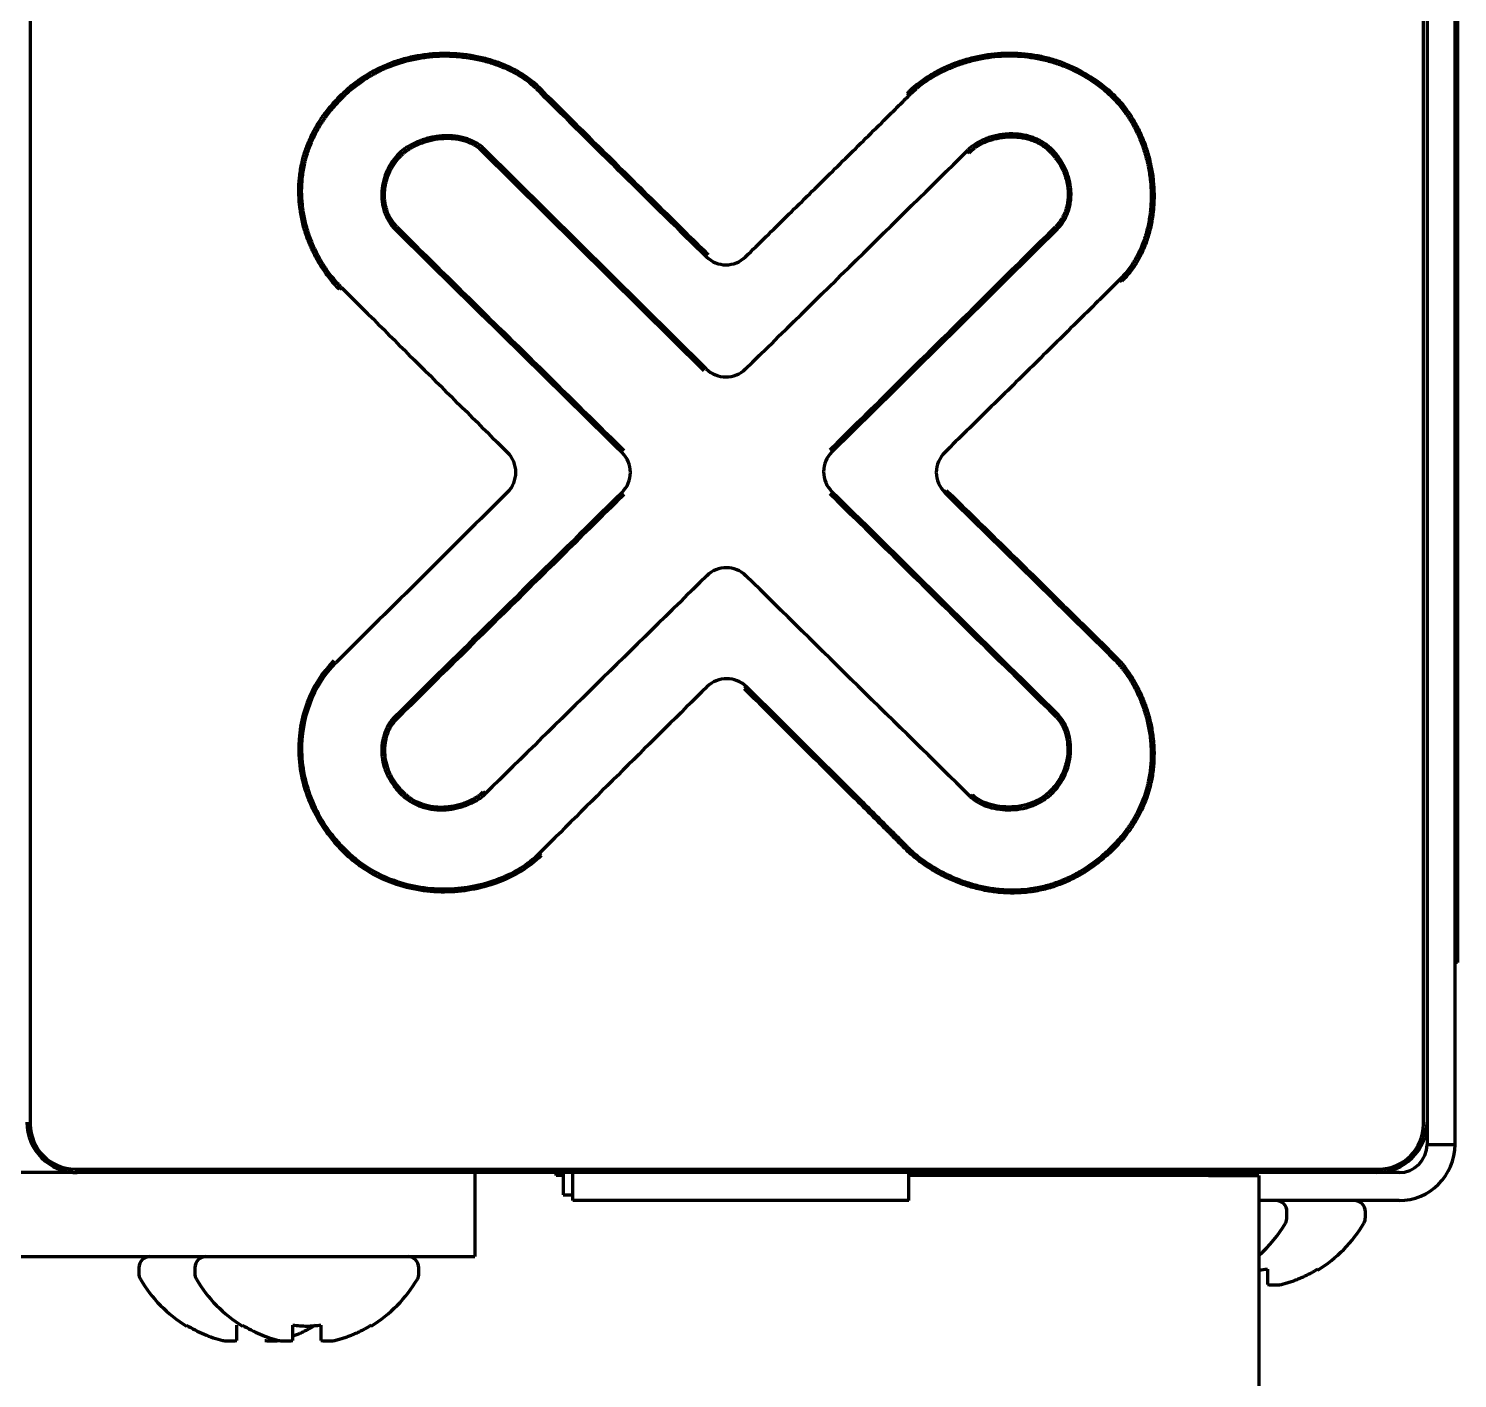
# Model space of a CAD drawing. Header units: inches. Extents: x -2405 to 7588, y 441 to 5654.
# Drawn here: x 2984.8 to 3035.9, y 2377.8 to 2426 of the extents above; entities that cross this region are included whole.
import ezdxf

# ---------------------------------------------------------------- set-up
doc = ezdxf.new("R2010")
doc.units = ezdxf.units.IN

msp = doc.modelspace()

# ---------------------------------------------------------------- linework, layer by layer
at = {"linetype": 'Continuous', "lineweight": 70}
for p, q in [((3035.811, 2394.628), (3035.811, 2455.628)), ((3035.861, 2455.628), (3035.861, 2394.628)), ((3035.775, 2388.424), (3035.775, 2434.782)), ((2984.9, 2433.403), (2984.9, 2386.853)), ((3034.65, 2386.853), (3034.65, 2433.403)), ((3034.775, 2433.328), (3034.775, 2386.928)), ((3003.018, 2423.768), (3003.09, 2423.838)), ((3016.289, 2423.59), (3016.218, 2423.66)), ((3023.199, 2423.813), (3023.261, 2423.891)), ((3001.085, 2421.688), (3001.016, 2421.615)), ((3008.968, 2413.748), (3001.016, 2421.615)), ((3009.039, 2413.819), (3001.085, 2421.688)), ((3018.36, 2421.606), (3018.431, 2421.536)), ((3021.351, 2421.675), (3021.281, 2421.604)), ((2998.067, 2421.503), (2998.138, 2421.432)), ((2997.914, 2418.823), (2997.984, 2418.894)), ((3021.583, 2418.823), (3021.512, 2418.894)), ((3023.804, 2417.006), (3023.874, 2416.936)), ((2996.015, 2416.718), (2995.945, 2416.648)), ((3017.551, 2409.409), (3017.621, 2409.481)), ((3023.619, 2403.435), (3023.69, 2403.505)), ((3010.471, 2402.47), (3010.401, 2402.399)), ((2997.882, 2401.36), (2997.953, 2401.289)), ((3021.613, 2401.453), (3021.542, 2401.382)), ((2998.129, 2398.65), (2998.2, 2398.721)), ((3001.147, 2398.65), (3001.076, 2398.721)), ((3018.472, 2398.543), (3018.542, 2398.614)), ((3018.566, 2398.59), (3018.498, 2398.517)), ((3016.187, 2396.782), (3016.116, 2396.712)), ((3003.137, 2396.444), (3003.066, 2396.514)), ((3035.811, 2395.128), (3035.775, 2395.128)), ((3035.811, 2392.628), (3035.811, 2394.628)), ((3035.861, 2394.628), (3035.861, 2392.628)), ((3035.861, 2392.628), (3035.811, 2392.628)), ((3035.775, 2387.697), (3035.775, 2388.424)), ((3035.775, 2387.128), (3035.775, 2387.697)), ((3034.775, 2386.928), (3034.775, 2386.128)), ((3035.775, 2386.128), (3035.775, 2387.128)), ((3034.775, 2386.128), (3035.775, 2386.128)), ((2986.414, 2385.128), (2984.116, 2385.128)), ((2986.414, 2385.128), (2986.575, 2385.128)), ((2986.5, 2385.253), (3033.05, 2385.253)), ((3032.975, 2385.128), (2986.575, 2385.128)), ((3000.775, 2385.128), (3000.775, 2382.128)), ((3003.675, 2385.028), (3003.675, 2385.128)), ((3003.925, 2385.028), (3003.675, 2385.028)), ((3003.925, 2385.128), (3003.925, 2384.328)), ((3004.275, 2384.128), (3004.275, 2385.128)), ((3016.275, 2384.128), (3016.275, 2385.128)), ((3026.975, 2385.028), (3016.275, 2385.028)), ((3021.775, 2385.128), (3019.775, 2385.128)), ((3019.775, 2385.128), (3019.775, 2385.028)), ((3033.775, 2385.128), (3021.775, 2385.128)), ((3024.021, 2385.128), (3024.022, 2385.128)), ((3026.975, 2385.028), (3028.775, 2385.028)), ((3027.529, 2385.128), (3027.529, 2385.128)), ((3028.775, 2385.028), (3028.775, 2304.578)), ((3030.329, 2385.128), (3030.329, 2385.128)), ((3003.925, 2384.328), (3004.275, 2384.328)), ((3016.275, 2384.128), (3004.275, 2384.128)), ((3033.775, 2384.128), (3028.775, 2384.128)), ((3029.775, 2383.528), (3029.775, 2383.728)), ((3032.575, 2383.528), (3032.575, 2383.728)), ((2984.116, 2382.128), (2986.414, 2382.128)), ((2986.414, 2382.128), (2997.775, 2382.128)), ((2997.775, 2382.128), (3000.775, 2382.128)), ((2988.775, 2381.728), (2988.775, 2381.528)), ((2990.775, 2381.728), (2990.775, 2381.528)), ((2998.775, 2381.528), (2998.775, 2381.728)), ((3030.875, 2381.683), (3030.875, 2381.65)), ((2990.475, 2379.65), (2990.475, 2379.683)), ((2992.475, 2379.65), (2992.475, 2379.683)), ((2997.075, 2379.683), (2997.075, 2379.65))]:
    msp.add_line(p, q, dxfattribs=at)
for centre, radius, start, end in [((4430.372, 3862.967), 2026.977, 225.23677, 225.47603), ((4430.372, 3862.967), 2026.877, 225.236811, 225.47603), ((-1295.827, 6798.807), 6145.901, 314.481055, 314.584597), ((6227.768, 5692.436), 4598.751, 225.385511, 225.52738), ((6227.768, 5692.436), 4598.651, 225.38552, 225.52738), ((-2632.891, 8129.91), 8036.665, 314.633821, 314.714601), ((-2632.891, 8129.91), 8036.765, 314.633821, 314.714601), ((3009.742, 2418.533), 1, 225.476, 314.4864), ((5004.005, 4432.398), 2845.169, 225.109511, 225.277687), ((3009.742, 2414.53), 1, 225.3071, 314.4811), ((3001.237, 2410.123), 1, 314.7305, 45.2777), ((3005.328, 2410.121), 1, 314.6169, 45.5274), ((3014.228, 2410.145), 1, 134.6338, 225.4217), ((3018.252, 2410.123), 1, 134.4807, 225.5483), ((5246.817, 143.315), 3189.776, 134.730473, 134.885454), ((9763.919, -4439.453), 9621.641, 134.61693, 134.685132), ((9763.919, -4439.453), 9621.541, 134.61693, 134.685132), ((-3599.274, -4301.437), 9421.412, 45.352632, 45.42172), ((-3599.274, -4301.437), 9421.512, 45.352629, 45.42172), ((8452.356, -3134.894), 7767.612, 134.488725, 134.570552), ((3009.755, 2405.717), 1, 45.5065, 134.4887), ((-2377.492, -3077.633), 7687.973, 45.422706, 45.506515), ((3009.767, 2401.759), 1, 45.2645, 134.7135), ((5045.73, 345.334), 2894.791, 134.713518, 134.88081), ((2986.575, 2386.928), 1.8, 180, 270), ((3032.975, 2386.928), 1.8, 270, 0), ((2986.5, 2386.853), 1.6, 180, 270), ((3033.05, 2386.853), 1.6, 270, 0), ((3033.775, 2386.128), 1, 270, 0), ((3033.775, 2386.128), 2, 270, 0), ((3029.375, 2383.728), 0.4, 0, 90), ((3032.175, 2383.728), 0.4, 0, 90), ((3025.576, 2385.748), 4.8, 311.7932, 329.6988), ((3029.375, 2383.528), 0.4, 329.6988, 0), ((3028.376, 2385.748), 4.8, 301.3727, 329.6988), ((3032.175, 2383.528), 0.4, 329.6988, 0), ((2989.175, 2381.728), 0.4, 90, 180), ((2991.175, 2381.728), 0.4, 90, 180), ((2998.375, 2381.728), 0.4, 0, 90), ((2989.175, 2381.528), 0.4, 180, 210.3012), ((2992.974, 2383.748), 4.8, 210.3012, 238.6273), ((2991.175, 2381.528), 0.4, 180, 210.3012), ((2994.974, 2383.748), 4.8, 210.3012, 238.6273), ((2994.576, 2383.748), 4.8, 301.3727, 329.6988), ((2998.375, 2381.528), 0.4, 329.6988, 0)]:
    msp.add_arc(centre, radius, start, end, dxfattribs=at)
for points, knots in [([(2995.945, 2416.648), (2995.916, 2416.677), (2995.887, 2416.706), (2995.831, 2416.765), (2995.748, 2416.855), (2995.669, 2416.948), (2995.516, 2417.137), (2995.421, 2417.267), (2995.244, 2417.537), (2995.162, 2417.676), (2995.048, 2417.89), (2995.011, 2417.963), (2994.959, 2418.074), (2994.942, 2418.111), (2994.909, 2418.186), (2994.893, 2418.223), (2994.815, 2418.411), (2994.759, 2418.563), (2994.664, 2418.872), (2994.623, 2419.029), (2994.574, 2419.267), (2994.559, 2419.347), (2994.541, 2419.467), (2994.535, 2419.508), (2994.524, 2419.589), (2994.519, 2419.629), (2994.498, 2419.832), (2994.489, 2419.994), (2994.488, 2420.318), (2994.496, 2420.479), (2994.529, 2420.8), (2994.554, 2420.96), (2994.596, 2421.16), (2994.605, 2421.2), (2994.624, 2421.279), (2994.654, 2421.398), (2994.736, 2421.669), (2994.882, 2422.044), (2995.029, 2422.33), (2995.15, 2422.539), (2995.192, 2422.608), (2995.259, 2422.71), (2995.281, 2422.744), (2995.327, 2422.811), (2995.351, 2422.845), (2995.47, 2423.01), (2995.571, 2423.137), (2995.783, 2423.381), (2995.894, 2423.497), (2996.126, 2423.721), (2996.246, 2423.828), (2996.435, 2423.98), (2996.499, 2424.03), (2996.598, 2424.102), (2996.631, 2424.126), (2996.698, 2424.172), (2996.732, 2424.195), (2996.834, 2424.263), (2996.903, 2424.306), (2997.008, 2424.369), (2997.044, 2424.39), (2997.115, 2424.43), (2997.151, 2424.45), (2997.33, 2424.545), (2997.477, 2424.615), (2997.774, 2424.739), (2997.926, 2424.794), (2998.233, 2424.89), (2998.388, 2424.931), (2998.626, 2424.982), (2998.705, 2424.997), (2998.866, 2425.024), (2998.947, 2425.036), (2999.189, 2425.066), (2999.513, 2425.091), (2999.836, 2425.089), (3000.159, 2425.073), (3000.32, 2425.058), (3000.522, 2425.03), (3000.562, 2425.024), (3000.643, 2425.011), (3000.683, 2425.004), (3000.803, 2424.983), (3000.883, 2424.966), (3001.12, 2424.913), (3001.276, 2424.87), (3001.583, 2424.771), (3001.734, 2424.714), (3001.957, 2424.617), (3002.031, 2424.583), (3002.14, 2424.528), (3002.176, 2424.509), (3002.249, 2424.471), (3002.284, 2424.451), (3002.461, 2424.349), (3002.597, 2424.261), (3002.79, 2424.113), (3002.853, 2424.062), (3002.944, 2423.981), (3002.974, 2423.953), (3003.033, 2423.896), (3003.062, 2423.867), (3003.09, 2423.838)], [0, 0, 0, 0, 0.007813, 0.007813, 0.015625, 0.03125, 0.03125, 0.0625, 0.0625, 0.09375, 0.09375, 0.109375, 0.109375, 0.117188, 0.117188, 0.125, 0.125, 0.15625, 0.15625, 0.1875, 0.1875, 0.203125, 0.203125, 0.210938, 0.210938, 0.21875, 0.21875, 0.25, 0.25, 0.28125, 0.28125, 0.3125, 0.3125, 0.320313, 0.320313, 0.328125, 0.34375, 0.375, 0.40625, 0.40625, 0.421875, 0.421875, 0.429687, 0.429687, 0.4375, 0.4375, 0.46875, 0.46875, 0.5, 0.5, 0.53125, 0.53125, 0.546875, 0.546875, 0.554687, 0.554687, 0.5625, 0.5625, 0.578125, 0.578125, 0.585937, 0.585937, 0.59375, 0.59375, 0.625, 0.625, 0.65625, 0.65625, 0.6875, 0.6875, 0.703125, 0.703125, 0.71875, 0.71875, 0.75, 0.78125, 0.78125, 0.8125, 0.8125, 0.820312, 0.820312, 0.828125, 0.828125, 0.84375, 0.84375, 0.875, 0.875, 0.90625, 0.90625, 0.921875, 0.921875, 0.929687, 0.929687, 0.9375, 0.9375, 0.96875, 0.96875, 0.984375, 0.984375, 0.992187, 0.992187, 1, 1, 1, 1]), ([(2996.015, 2416.718), (2995.987, 2416.747), (2995.959, 2416.776), (2995.904, 2416.834), (2995.822, 2416.922), (2995.745, 2417.013), (2995.596, 2417.198), (2995.502, 2417.326), (2995.329, 2417.59), (2995.248, 2417.726), (2995.136, 2417.937), (2995.101, 2418.008), (2995.05, 2418.116), (2995.033, 2418.153), (2995, 2418.226), (2994.985, 2418.263), (2994.908, 2418.447), (2994.854, 2418.596), (2994.76, 2418.899), (2994.721, 2419.053), (2994.672, 2419.286), (2994.658, 2419.364), (2994.639, 2419.482), (2994.634, 2419.522), (2994.623, 2419.601), (2994.619, 2419.641), (2994.598, 2419.84), (2994.589, 2419.999), (2994.588, 2420.315), (2994.596, 2420.473), (2994.628, 2420.788), (2994.653, 2420.945), (2994.694, 2421.141), (2994.703, 2421.18), (2994.722, 2421.258), (2994.752, 2421.374), (2994.831, 2421.64), (2994.975, 2422.007), (2995.119, 2422.287), (2995.238, 2422.492), (2995.28, 2422.559), (2995.345, 2422.66), (2995.367, 2422.693), (2995.412, 2422.759), (2995.436, 2422.791), (2995.553, 2422.953), (2995.652, 2423.078), (2995.86, 2423.316), (2995.969, 2423.43), (2996.196, 2423.649), (2996.314, 2423.754), (2996.499, 2423.904), (2996.562, 2423.952), (2996.658, 2424.023), (2996.691, 2424.046), (2996.757, 2424.092), (2996.79, 2424.114), (2996.89, 2424.18), (2996.958, 2424.223), (2997.061, 2424.284), (2997.096, 2424.304), (2997.165, 2424.344), (2997.201, 2424.363), (2997.377, 2424.457), (2997.52, 2424.525), (2997.958, 2424.707), (2998.259, 2424.801), (2998.646, 2424.884), (2998.725, 2424.899), (2998.882, 2424.926), (2998.961, 2424.937), (2999.199, 2424.966), (2999.516, 2424.991), (2999.832, 2424.989), (3000.149, 2424.973), (3000.307, 2424.958), (3000.505, 2424.931), (3000.544, 2424.926), (3000.623, 2424.913), (3000.663, 2424.906), (3000.781, 2424.885), (3000.859, 2424.869), (3001.091, 2424.817), (3001.244, 2424.775), (3001.545, 2424.678), (3001.693, 2424.622), (3001.912, 2424.528), (3001.984, 2424.494), (3002.127, 2424.423), (3002.198, 2424.385), (3002.406, 2424.266), (3002.539, 2424.179), (3002.727, 2424.036), (3002.788, 2423.986), (3002.877, 2423.907), (3002.906, 2423.88), (3002.963, 2423.825), (3002.991, 2423.796), (3003.018, 2423.768)], [0, 0, 0, 0, 0.007812, 0.007812, 0.015625, 0.03125, 0.03125, 0.0625, 0.0625, 0.09375, 0.09375, 0.109375, 0.109375, 0.117187, 0.117187, 0.125, 0.125, 0.15625, 0.15625, 0.1875, 0.1875, 0.203125, 0.203125, 0.210937, 0.210937, 0.21875, 0.21875, 0.25, 0.25, 0.28125, 0.28125, 0.3125, 0.3125, 0.320312, 0.320312, 0.328125, 0.34375, 0.375, 0.40625, 0.40625, 0.421875, 0.421875, 0.429687, 0.429687, 0.4375, 0.4375, 0.46875, 0.46875, 0.5, 0.5, 0.53125, 0.53125, 0.546875, 0.546875, 0.554687, 0.554687, 0.5625, 0.5625, 0.578125, 0.578125, 0.585937, 0.585937, 0.59375, 0.59375, 0.625, 0.625, 0.6875, 0.6875, 0.703125, 0.703125, 0.71875, 0.71875, 0.75, 0.78125, 0.78125, 0.8125, 0.8125, 0.820312, 0.820312, 0.828125, 0.828125, 0.84375, 0.84375, 0.875, 0.875, 0.90625, 0.90625, 0.921875, 0.921875, 0.9375, 0.9375, 0.96875, 0.96875, 0.984375, 0.984375, 0.992187, 0.992187, 1, 1, 1, 1]), ([(3016.218, 2423.66), (3016.275, 2423.718), (3016.334, 2423.773), (3016.424, 2423.854), (3016.455, 2423.881), (3016.517, 2423.933), (3016.548, 2423.958), (3016.705, 2424.083), (3016.835, 2424.175), (3017.104, 2424.346), (3017.242, 2424.424), (3017.526, 2424.569), (3017.672, 2424.635), (3017.896, 2424.725), (3017.971, 2424.753), (3018.123, 2424.806), (3018.199, 2424.831), (3018.429, 2424.901), (3018.583, 2424.94), (3018.894, 2425.006), (3019.208, 2425.058), (3019.526, 2425.084), (3019.727, 2425.091), (3019.767, 2425.092), (3019.848, 2425.093), (3019.888, 2425.093), (3020.009, 2425.092), (3020.089, 2425.089), (3020.329, 2425.077), (3020.487, 2425.061), (3020.803, 2425.016), (3021.115, 2424.956), (3021.423, 2424.868), (3021.614, 2424.804), (3021.652, 2424.79), (3021.728, 2424.763), (3021.841, 2424.72), (3022.027, 2424.643), (3022.173, 2424.575), (3022.318, 2424.503), (3022.389, 2424.466), (3022.742, 2424.271), (3023.009, 2424.092), (3023.261, 2423.891)], [0, 0, 0, 0, 0.03125, 0.03125, 0.046875, 0.046875, 0.0625, 0.0625, 0.125, 0.125, 0.1875, 0.1875, 0.25, 0.25, 0.28125, 0.28125, 0.3125, 0.3125, 0.375, 0.375, 0.4375, 0.5, 0.5, 0.515625, 0.515625, 0.53125, 0.53125, 0.5625, 0.5625, 0.625, 0.625, 0.6875, 0.75, 0.75, 0.765625, 0.765625, 0.78125, 0.8125, 0.84375, 0.84375, 0.875, 0.875, 1, 1, 1, 1]), ([(3016.289, 2423.59), (3016.345, 2423.646), (3016.403, 2423.701), (3016.491, 2423.78), (3016.522, 2423.806), (3016.582, 2423.857), (3016.613, 2423.882), (3016.767, 2424.004), (3016.895, 2424.094), (3017.159, 2424.262), (3017.294, 2424.339), (3017.573, 2424.48), (3017.716, 2424.545), (3017.936, 2424.633), (3018.01, 2424.661), (3018.159, 2424.713), (3018.234, 2424.737), (3018.459, 2424.805), (3018.61, 2424.844), (3018.915, 2424.908), (3019.223, 2424.959), (3019.535, 2424.984), (3019.732, 2424.991), (3019.772, 2424.992), (3019.851, 2424.993), (3019.89, 2424.993), (3020.009, 2424.992), (3020.088, 2424.989), (3020.323, 2424.977), (3020.478, 2424.961), (3020.787, 2424.917), (3021.094, 2424.858), (3021.396, 2424.772), (3021.584, 2424.708), (3021.621, 2424.695), (3021.695, 2424.668), (3021.806, 2424.627), (3021.989, 2424.551), (3022.132, 2424.484), (3022.273, 2424.414), (3022.344, 2424.377), (3022.69, 2424.186), (3022.951, 2424.01), (3023.199, 2423.813)], [0, 0, 0, 0, 0.03125, 0.03125, 0.046875, 0.046875, 0.0625, 0.0625, 0.125, 0.125, 0.1875, 0.1875, 0.25, 0.25, 0.28125, 0.28125, 0.3125, 0.3125, 0.375, 0.375, 0.4375, 0.5, 0.5, 0.515625, 0.515625, 0.53125, 0.53125, 0.5625, 0.5625, 0.625, 0.625, 0.6875, 0.75, 0.75, 0.765625, 0.765625, 0.78125, 0.8125, 0.84375, 0.84375, 0.875, 0.875, 1, 1, 1, 1]), ([(3023.199, 2423.813), (3023.324, 2423.713), (3023.442, 2423.607), (3023.665, 2423.383), (3023.77, 2423.264), (3023.917, 2423.078), (3023.989, 2422.983), (3024.057, 2422.885), (3024.101, 2422.819), (3024.123, 2422.785), (3024.23, 2422.617), (3024.307, 2422.479), (3024.449, 2422.197), (3024.512, 2422.053), (3024.626, 2421.759), (3024.677, 2421.61), (3024.742, 2421.382), (3024.762, 2421.305), (3024.79, 2421.188), (3024.799, 2421.15), (3024.816, 2421.072), (3024.824, 2421.033), (3024.861, 2420.838), (3024.907, 2420.525), (3024.925, 2420.211), (3024.928, 2419.895), (3024.923, 2419.737), (3024.907, 2419.539), (3024.904, 2419.5), (3024.895, 2419.42), (3024.891, 2419.381), (3024.875, 2419.262), (3024.863, 2419.183), (3024.821, 2418.947), (3024.785, 2418.793), (3024.697, 2418.489), (3024.646, 2418.341), (3024.525, 2418.049), (3024.456, 2417.906), (3024.358, 2417.732), (3024.338, 2417.697), (3024.296, 2417.629), (3024.233, 2417.528), (3024.164, 2417.43), (3024.021, 2417.24), (3023.917, 2417.12), (3023.804, 2417.006)], [0, 0, 0, 0, 0.0625, 0.0625, 0.125, 0.125, 0.15625, 0.171875, 0.171875, 0.1875, 0.1875, 0.25, 0.25, 0.3125, 0.3125, 0.375, 0.375, 0.40625, 0.40625, 0.421875, 0.421875, 0.4375, 0.4375, 0.5, 0.5625, 0.5625, 0.625, 0.625, 0.640625, 0.640625, 0.65625, 0.65625, 0.6875, 0.6875, 0.75, 0.75, 0.8125, 0.8125, 0.875, 0.875, 0.890625, 0.890625, 0.90625, 0.9375, 0.9375, 1, 1, 1, 1]), ([(3023.261, 2423.891), (3023.389, 2423.789), (3023.51, 2423.681), (3023.738, 2423.451), (3023.845, 2423.331), (3023.996, 2423.141), (3024.069, 2423.043), (3024.138, 2422.943), (3024.184, 2422.875), (3024.206, 2422.841), (3024.315, 2422.669), (3024.395, 2422.528), (3024.539, 2422.24), (3024.604, 2422.092), (3024.721, 2421.793), (3024.772, 2421.64), (3024.839, 2421.406), (3024.86, 2421.328), (3024.888, 2421.209), (3024.897, 2421.169), (3024.914, 2421.09), (3024.922, 2421.05), (3024.96, 2420.85), (3025.007, 2420.531), (3025.025, 2420.209), (3025.028, 2419.887), (3025.023, 2419.726), (3025.006, 2419.523), (3025.003, 2419.483), (3024.994, 2419.402), (3024.989, 2419.361), (3024.979, 2419.28), (3024.973, 2419.24), (3024.96, 2419.159), (3024.953, 2419.119), (3024.917, 2418.918), (3024.88, 2418.76), (3024.79, 2418.45), (3024.737, 2418.298), (3024.613, 2418.001), (3024.542, 2417.855), (3024.442, 2417.677), (3024.421, 2417.641), (3024.378, 2417.572), (3024.313, 2417.468), (3024.243, 2417.369), (3024.097, 2417.174), (3023.99, 2417.051), (3023.874, 2416.936)], [0, 0, 0, 0, 0.0625, 0.0625, 0.125, 0.125, 0.15625, 0.171875, 0.171875, 0.1875, 0.1875, 0.25, 0.25, 0.3125, 0.3125, 0.375, 0.375, 0.40625, 0.40625, 0.421875, 0.421875, 0.4375, 0.4375, 0.5, 0.5625, 0.5625, 0.625, 0.625, 0.640625, 0.640625, 0.65625, 0.65625, 0.671875, 0.671875, 0.6875, 0.6875, 0.75, 0.75, 0.8125, 0.8125, 0.875, 0.875, 0.890625, 0.890625, 0.90625, 0.9375, 0.9375, 1, 1, 1, 1]), ([(3010.443, 2417.819), (3010.931, 2418.299), (3011.419, 2418.779), (3012.396, 2419.739), (3012.883, 2420.219), (3013.859, 2421.18), (3014.346, 2421.66), (3015.076, 2422.382), (3015.32, 2422.623), (3015.684, 2422.985), (3015.805, 2423.105), (3015.987, 2423.287), (3016.048, 2423.347), (3016.169, 2423.468), (3016.229, 2423.529), (3016.289, 2423.59)], [0, 0, 0, 0, 0.25, 0.25, 0.5, 0.5, 0.75, 0.75, 0.875, 0.875, 0.9375, 0.9375, 0.96875, 0.96875, 1, 1, 1, 1]), ([(3001.085, 2421.688), (3001.084, 2421.689), (3001.082, 2421.691), (3001.079, 2421.693), (3001.074, 2421.698), (3001.063, 2421.708), (3001.04, 2421.728), (3000.994, 2421.766), (3000.953, 2421.797), (3000.869, 2421.856), (3000.811, 2421.891), (3000.719, 2421.938), (3000.689, 2421.953), (3000.625, 2421.982), (3000.594, 2421.995), (3000.497, 2422.031), (3000.432, 2422.051), (3000.301, 2422.086), (3000.235, 2422.099), (3000.1, 2422.121), (3000.032, 2422.128), (2999.93, 2422.136), (2999.895, 2422.137), (2999.826, 2422.139), (2999.792, 2422.139), (2999.689, 2422.138), (2999.62, 2422.135), (2999.484, 2422.122), (2999.348, 2422.105), (2999.215, 2422.078), (2999.082, 2422.047), (2999.017, 2422.029), (2998.919, 2421.998), (2998.886, 2421.987), (2998.822, 2421.964), (2998.79, 2421.952), (2998.694, 2421.913), (2998.632, 2421.885), (2998.509, 2421.824), (2998.45, 2421.791), (2998.334, 2421.72), (2998.277, 2421.681), (2998.195, 2421.618), (2998.169, 2421.596), (2998.117, 2421.551), (2998.091, 2421.527), (2998.067, 2421.503)], [0, 0, 0, 0, 0.001953, 0.001953, 0.003906, 0.007812, 0.015625, 0.03125, 0.0625, 0.0625, 0.125, 0.125, 0.15625, 0.15625, 0.1875, 0.1875, 0.25, 0.25, 0.3125, 0.3125, 0.375, 0.375, 0.40625, 0.40625, 0.4375, 0.4375, 0.5, 0.5, 0.5625, 0.625, 0.625, 0.6875, 0.6875, 0.71875, 0.71875, 0.75, 0.75, 0.8125, 0.8125, 0.875, 0.875, 0.9375, 0.9375, 0.96875, 0.96875, 1, 1, 1, 1]), ([(3021.351, 2421.675), (3021.254, 2421.77), (3021.147, 2421.852), (3021.002, 2421.938), (3020.972, 2421.955), (3020.912, 2421.986), (3020.882, 2422.001), (3020.79, 2422.043), (3020.728, 2422.068), (3020.602, 2422.11), (3020.538, 2422.129), (3020.44, 2422.151), (3020.407, 2422.158), (3020.341, 2422.171), (3020.307, 2422.176), (3020.207, 2422.19), (3020.073, 2422.203), (3019.938, 2422.205), (3019.837, 2422.202), (3019.803, 2422.201), (3019.735, 2422.196), (3019.702, 2422.193), (3019.601, 2422.183), (3019.535, 2422.173), (3019.403, 2422.148), (3019.338, 2422.134), (3019.209, 2422.099), (3019.144, 2422.079), (3019.049, 2422.044), (3019.017, 2422.032), (3018.955, 2422.007), (3018.924, 2421.993), (3018.833, 2421.951), (3018.773, 2421.92), (3018.658, 2421.852), (3018.602, 2421.815), (3018.534, 2421.764), (3018.521, 2421.753), (3018.494, 2421.732), (3018.455, 2421.7), (3018.418, 2421.665), (3018.395, 2421.641)], [0, 0, 0, 0, 0.125, 0.125, 0.15625, 0.15625, 0.1875, 0.1875, 0.25, 0.25, 0.3125, 0.3125, 0.34375, 0.34375, 0.375, 0.375, 0.4375, 0.5, 0.5, 0.53125, 0.53125, 0.5625, 0.5625, 0.625, 0.625, 0.6875, 0.6875, 0.75, 0.75, 0.78125, 0.78125, 0.8125, 0.8125, 0.875, 0.875, 0.9375, 0.9375, 0.953125, 0.953125, 0.96875, 1, 1, 1, 1]), ([(3018.431, 2421.536), (3018.443, 2421.548), (3018.454, 2421.56), (3018.477, 2421.583), (3018.513, 2421.617), (3018.55, 2421.649), (3018.601, 2421.69), (3018.628, 2421.709), (3018.681, 2421.747), (3018.708, 2421.764), (3018.791, 2421.816), (3018.848, 2421.846), (3018.965, 2421.903), (3019.025, 2421.928), (3019.116, 2421.963), (3019.147, 2421.973), (3019.209, 2421.994), (3019.24, 2422.003), (3019.334, 2422.03), (3019.397, 2422.045), (3019.524, 2422.07), (3019.588, 2422.08), (3019.684, 2422.091), (3019.717, 2422.094), (3019.782, 2422.099), (3019.814, 2422.101), (3019.912, 2422.105), (3020.043, 2422.104), (3020.172, 2422.093), (3020.27, 2422.081), (3020.302, 2422.076), (3020.366, 2422.064), (3020.398, 2422.058), (3020.493, 2422.037), (3020.555, 2422.02), (3020.678, 2421.98), (3020.738, 2421.956), (3020.827, 2421.917), (3020.856, 2421.903), (3020.914, 2421.873), (3020.943, 2421.857), (3021.084, 2421.774), (3021.187, 2421.695), (3021.281, 2421.604)], [0, 0, 0, 0, 0.015625, 0.015625, 0.03125, 0.0625, 0.0625, 0.09375, 0.09375, 0.125, 0.125, 0.1875, 0.1875, 0.25, 0.25, 0.28125, 0.28125, 0.3125, 0.3125, 0.375, 0.375, 0.4375, 0.4375, 0.46875, 0.46875, 0.5, 0.5, 0.5625, 0.625, 0.625, 0.65625, 0.65625, 0.6875, 0.6875, 0.75, 0.75, 0.8125, 0.8125, 0.84375, 0.84375, 0.875, 0.875, 1, 1, 1, 1]), ([(3001.016, 2421.615), (3000.968, 2421.66), (3000.917, 2421.701), (3000.81, 2421.775), (3000.754, 2421.808), (3000.667, 2421.853), (3000.637, 2421.867), (3000.577, 2421.894), (3000.546, 2421.906), (3000.455, 2421.94), (3000.393, 2421.959), (3000.267, 2421.991), (3000.204, 2422.003), (3000.076, 2422.023), (3000.011, 2422.03), (2999.913, 2422.036), (2999.88, 2422.038), (2999.814, 2422.039), (2999.782, 2422.039), (2999.683, 2422.038), (2999.618, 2422.034), (2999.423, 2422.016), (2999.295, 2421.995), (2999.106, 2421.949), (2999.043, 2421.932), (2998.95, 2421.903), (2998.919, 2421.892), (2998.858, 2421.87), (2998.827, 2421.859), (2998.736, 2421.822), (2998.676, 2421.796), (2998.56, 2421.738), (2998.503, 2421.706), (2998.392, 2421.638), (2998.338, 2421.602), (2998.26, 2421.542), (2998.235, 2421.521), (2998.185, 2421.478), (2998.161, 2421.455), (2998.138, 2421.432)], [0, 0, 0, 0, 0.0625, 0.0625, 0.125, 0.125, 0.15625, 0.15625, 0.1875, 0.1875, 0.25, 0.25, 0.3125, 0.3125, 0.375, 0.375, 0.40625, 0.40625, 0.4375, 0.4375, 0.5, 0.5, 0.625, 0.625, 0.6875, 0.6875, 0.71875, 0.71875, 0.75, 0.75, 0.8125, 0.8125, 0.875, 0.875, 0.9375, 0.9375, 0.96875, 0.96875, 1, 1, 1, 1]), ([(3021.281, 2421.604), (3021.326, 2421.559), (3021.37, 2421.514), (3021.453, 2421.419), (3021.492, 2421.37), (3021.604, 2421.22), (3021.671, 2421.114), (3021.743, 2420.974), (3021.757, 2420.945), (3021.783, 2420.888), (3021.795, 2420.859), (3021.831, 2420.772), (3021.852, 2420.713), (3021.907, 2420.534), (3021.934, 2420.412), (3021.953, 2420.255), (3021.956, 2420.224), (3021.96, 2420.161), (3021.961, 2420.129), (3021.964, 2420.035), (3021.962, 2419.972), (3021.955, 2419.878), (3021.952, 2419.847), (3021.943, 2419.784), (3021.939, 2419.753), (3021.922, 2419.66), (3021.907, 2419.599), (3021.871, 2419.479), (3021.85, 2419.421), (3021.814, 2419.334), (3021.794, 2419.292), (3021.772, 2419.25), (3021.757, 2419.222), (3021.749, 2419.208), (3021.71, 2419.139), (3021.64, 2419.034), (3021.557, 2418.939), (3021.512, 2418.895)], [0, 0, 0, 0, 0.0625, 0.0625, 0.125, 0.125, 0.25, 0.25, 0.28125, 0.28125, 0.3125, 0.3125, 0.375, 0.375, 0.5, 0.5, 0.53125, 0.53125, 0.5625, 0.5625, 0.625, 0.625, 0.65625, 0.65625, 0.6875, 0.6875, 0.75, 0.75, 0.8125, 0.8125, 0.84375, 0.859375, 0.859375, 0.875, 0.875, 0.9375, 1, 1, 1, 1]), ([(3021.582, 2418.823), (3021.629, 2418.871), (3021.717, 2418.971), (3021.791, 2419.081), (3021.833, 2419.153), (3021.841, 2419.167), (3021.857, 2419.197), (3021.88, 2419.241), (3021.901, 2419.286), (3021.94, 2419.376), (3021.963, 2419.438), (3022.001, 2419.563), (3022.017, 2419.627), (3022.035, 2419.725), (3022.041, 2419.758), (3022.05, 2419.824), (3022.053, 2419.857), (3022.061, 2419.956), (3022.063, 2420.022), (3022.062, 2420.122), (3022.06, 2420.155), (3022.056, 2420.221), (3022.053, 2420.254), (3022.034, 2420.419), (3022.007, 2420.548), (3021.95, 2420.737), (3021.928, 2420.799), (3021.891, 2420.89), (3021.878, 2420.921), (3021.85, 2420.981), (3021.836, 2421.011), (3021.76, 2421.159), (3021.691, 2421.271), (3021.573, 2421.429), (3021.532, 2421.481), (3021.445, 2421.58), (3021.399, 2421.629), (3021.351, 2421.675)], [0, 0, 0, 0, 0.0625, 0.125, 0.125, 0.140625, 0.140625, 0.15625, 0.1875, 0.1875, 0.25, 0.25, 0.3125, 0.3125, 0.34375, 0.34375, 0.375, 0.375, 0.4375, 0.4375, 0.46875, 0.46875, 0.5, 0.5, 0.625, 0.625, 0.6875, 0.6875, 0.71875, 0.71875, 0.75, 0.75, 0.875, 0.875, 0.9375, 0.9375, 1, 1, 1, 1]), ([(2998.067, 2421.503), (2997.979, 2421.415), (2997.9, 2421.32), (2997.811, 2421.193), (2997.794, 2421.168), (2997.76, 2421.115), (2997.744, 2421.089), (2997.698, 2421.008), (2997.669, 2420.953), (2997.592, 2420.786), (2997.55, 2420.671), (2997.51, 2420.521), (2997.503, 2420.491), (2997.489, 2420.43), (2997.483, 2420.4), (2997.468, 2420.309), (2997.452, 2420.187), (2997.447, 2420.064), (2997.449, 2419.941), (2997.452, 2419.88), (2997.462, 2419.787), (2997.466, 2419.756), (2997.476, 2419.694), (2997.481, 2419.664), (2997.494, 2419.603), (2997.501, 2419.573), (2997.517, 2419.513), (2997.526, 2419.483), (2997.554, 2419.395), (2997.576, 2419.337), (2997.626, 2419.225), (2997.654, 2419.171), (2997.702, 2419.091), (2997.718, 2419.065), (2997.753, 2419.013), (2997.771, 2418.988), (2997.829, 2418.914), (2997.87, 2418.868), (2997.914, 2418.823)], [0, 0, 0, 0, 0.125, 0.125, 0.15625, 0.15625, 0.1875, 0.1875, 0.25, 0.25, 0.375, 0.375, 0.40625, 0.40625, 0.4375, 0.4375, 0.5, 0.5625, 0.5625, 0.625, 0.625, 0.65625, 0.65625, 0.6875, 0.6875, 0.71875, 0.71875, 0.75, 0.75, 0.8125, 0.8125, 0.875, 0.875, 0.90625, 0.90625, 0.9375, 0.9375, 1, 1, 1, 1]), ([(2997.984, 2418.894), (2997.943, 2418.936), (2997.904, 2418.98), (2997.85, 2419.05), (2997.833, 2419.074), (2997.8, 2419.123), (2997.784, 2419.148), (2997.739, 2419.223), (2997.713, 2419.275), (2997.666, 2419.382), (2997.645, 2419.436), (2997.619, 2419.52), (2997.611, 2419.548), (2997.596, 2419.605), (2997.59, 2419.634), (2997.578, 2419.691), (2997.573, 2419.72), (2997.564, 2419.779), (2997.56, 2419.808), (2997.551, 2419.896), (2997.548, 2419.954), (2997.548, 2420.071), (2997.552, 2420.187), (2997.568, 2420.302), (2997.583, 2420.388), (2997.589, 2420.417), (2997.601, 2420.475), (2997.609, 2420.503), (2997.647, 2420.645), (2997.687, 2420.754), (2997.761, 2420.912), (2997.788, 2420.964), (2997.832, 2421.04), (2997.847, 2421.065), (2997.879, 2421.115), (2997.895, 2421.139), (2997.979, 2421.259), (2998.054, 2421.349), (2998.138, 2421.432)], [0, 0, 0, 0, 0.0625, 0.0625, 0.09375, 0.09375, 0.125, 0.125, 0.1875, 0.1875, 0.25, 0.25, 0.28125, 0.28125, 0.3125, 0.3125, 0.34375, 0.34375, 0.375, 0.375, 0.4375, 0.4375, 0.5, 0.5625, 0.5625, 0.59375, 0.59375, 0.625, 0.625, 0.75, 0.75, 0.8125, 0.8125, 0.84375, 0.84375, 0.875, 0.875, 1, 1, 1, 1]), ([(3023.804, 2417.006), (3023.674, 2416.877), (3023.545, 2416.748), (3023.285, 2416.489), (3023.155, 2416.36), (3022.766, 2415.974), (3021.985, 2415.201), (3021.204, 2414.43), (3020.161, 2413.403), (3019.639, 2412.889), (3018.595, 2411.863), (3018.073, 2411.349), (3017.551, 2410.837)], [0, 0, 0, 0, 0.0625, 0.0625, 0.125, 0.125, 0.25, 0.5, 0.5, 0.75, 0.75, 1, 1, 1, 1]), ([(3017.551, 2409.409), (3018.564, 2408.415), (3019.577, 2407.421), (3021.095, 2405.928), (3021.601, 2405.431), (3022.359, 2404.683), (3022.738, 2404.309), (3023.116, 2403.935), (3023.368, 2403.685), (3023.494, 2403.56), (3023.619, 2403.435)], [0, 0, 0, 0, 0.5, 0.5, 0.75, 0.75, 0.875, 0.9375, 0.9375, 1, 1, 1, 1]), ([(3017.621, 2409.481), (3018.635, 2408.487), (3019.647, 2407.492), (3021.166, 2405.999), (3021.671, 2405.502), (3022.429, 2404.754), (3022.808, 2404.38), (3023.187, 2404.006), (3023.439, 2403.756), (3023.564, 2403.631), (3023.69, 2403.505)], [0, 0, 0, 0, 0.5, 0.5, 0.75, 0.75, 0.875, 0.9375, 0.9375, 1, 1, 1, 1]), ([(3003.137, 2396.444), (3002.724, 2396.032), (3001.662, 2395.397), (2999.789, 2395.031), (2998.124, 2395.28), (2997.041, 2395.811), (2996.536, 2396.171), (2996.266, 2396.399), (2996.078, 2396.579), (2995.901, 2396.763), (2995.681, 2397.013), (2995.325, 2397.477), (2994.911, 2398.205), (2994.59, 2399.158), (2994.355, 2401.009), (2994.896, 2402.556), (2995.748, 2403.402)], [0, 0, 0, 0, 0.113505, 0.237483, 0.367791, 0.436884, 0.471431, 0.488704, 0.505977, 0.522291, 0.538605, 0.571232, 0.636486, 0.701741, 0.766995, 1, 1, 1, 1]), ([(2996.147, 2396.655), (2996.089, 2396.712), (2995.975, 2396.831), (2995.758, 2397.077), (2995.409, 2397.532), (2995.003, 2398.246), (2994.689, 2399.181), (2994.458, 2400.994), (2994.988, 2402.507), (2995.819, 2403.332)], [0, 0, 0, 0, 0.033022, 0.066044, 0.132088, 0.264176, 0.396264, 0.528352, 1, 1, 1, 1]), ([(3023.69, 2403.505), (3023.749, 2403.446), (3023.806, 2403.385), (3023.888, 2403.289), (3023.915, 2403.257), (3023.968, 2403.192), (3023.993, 2403.16), (3024.119, 2402.994), (3024.211, 2402.857), (3024.38, 2402.573), (3024.458, 2402.426), (3024.564, 2402.201), (3024.597, 2402.125), (3024.645, 2402.009), (3024.66, 2401.97), (3024.69, 2401.892), (3024.705, 2401.853), (3024.775, 2401.657), (3024.823, 2401.499), (3024.905, 2401.179), (3024.939, 2401.017), (3024.977, 2400.771), (3024.988, 2400.689), (3025.002, 2400.565), (3025.006, 2400.523), (3025.013, 2400.44), (3025.016, 2400.398), (3025.028, 2400.19), (3025.029, 2400.025), (3025.015, 2399.694), (3025, 2399.53), (3024.964, 2399.285), (3024.942, 2399.162), (3024.916, 2399.04), (3024.897, 2398.959), (3024.887, 2398.918), (3024.792, 2398.554), (3024.674, 2398.246), (3024.449, 2397.804), (3024.365, 2397.66), (3024.251, 2397.485), (3024.228, 2397.451), (3024.181, 2397.382), (3024.109, 2397.28), (3024.034, 2397.182), (3023.879, 2396.989), (3023.77, 2396.867), (3023.542, 2396.632), (3023.423, 2396.519), (3023.175, 2396.304), (3023.047, 2396.201), (3022.847, 2396.053), (3022.779, 2396.005), (3022.641, 2395.912), (3022.571, 2395.867), (3022.464, 2395.803), (3022.428, 2395.781), (3022.356, 2395.74), (3022.32, 2395.719), (3022.21, 2395.66), (3022.136, 2395.622), (3021.913, 2395.514), (3021.761, 2395.45), (3021.452, 2395.338), (3021.295, 2395.289), (3021.055, 2395.229), (3020.934, 2395.202), (3020.811, 2395.179), (3020.729, 2395.166), (3020.687, 2395.159), (3020.482, 2395.13), (3020.317, 2395.116), (3019.989, 2395.103), (3019.66, 2395.108), (3019.333, 2395.145), (3019.129, 2395.177), (3019.088, 2395.184), (3019.006, 2395.199), (3018.965, 2395.207), (3018.843, 2395.233), (3018.762, 2395.251), (3018.522, 2395.313), (3018.364, 2395.361), (3018.053, 2395.471), (3017.9, 2395.532), (3017.6, 2395.667), (3017.452, 2395.741), (3017.27, 2395.842), (3017.234, 2395.863), (3017.162, 2395.905), (3017.055, 2395.969), (3016.951, 2396.036), (3016.745, 2396.175), (3016.612, 2396.273), (3016.42, 2396.43), (3016.358, 2396.483), (3016.235, 2396.595), (3016.175, 2396.652), (3016.116, 2396.712)], [0, 0, 0, 0, 0.015625, 0.015625, 0.023437, 0.023437, 0.03125, 0.03125, 0.0625, 0.0625, 0.09375, 0.09375, 0.109375, 0.109375, 0.117187, 0.117187, 0.125, 0.125, 0.15625, 0.15625, 0.1875, 0.1875, 0.203125, 0.203125, 0.210937, 0.210937, 0.21875, 0.21875, 0.25, 0.25, 0.28125, 0.28125, 0.296875, 0.304687, 0.304687, 0.3125, 0.3125, 0.375, 0.375, 0.40625, 0.40625, 0.414062, 0.414062, 0.421875, 0.4375, 0.4375, 0.46875, 0.46875, 0.5, 0.5, 0.53125, 0.53125, 0.546875, 0.546875, 0.5625, 0.5625, 0.570312, 0.570312, 0.578125, 0.578125, 0.59375, 0.59375, 0.625, 0.625, 0.65625, 0.65625, 0.671875, 0.679687, 0.679687, 0.6875, 0.6875, 0.71875, 0.71875, 0.75, 0.78125, 0.78125, 0.789062, 0.789062, 0.796875, 0.796875, 0.8125, 0.8125, 0.84375, 0.84375, 0.875, 0.875, 0.90625, 0.90625, 0.914062, 0.914062, 0.921875, 0.9375, 0.9375, 0.96875, 0.96875, 0.984375, 0.984375, 1, 1, 1, 1]), ([(3023.619, 2403.435), (3023.677, 2403.376), (3023.733, 2403.316), (3023.814, 2403.223), (3023.84, 2403.191), (3023.891, 2403.128), (3023.916, 2403.096), (3024.039, 2402.933), (3024.13, 2402.798), (3024.295, 2402.52), (3024.371, 2402.376), (3024.474, 2402.155), (3024.507, 2402.08), (3024.569, 2401.929), (3024.599, 2401.853), (3024.681, 2401.622), (3024.728, 2401.467), (3024.808, 2401.153), (3024.841, 2400.995), (3024.879, 2400.754), (3024.889, 2400.673), (3024.907, 2400.511), (3024.914, 2400.429), (3024.928, 2400.184), (3024.929, 2400.022), (3024.915, 2399.698), (3024.9, 2399.537), (3024.864, 2399.296), (3024.843, 2399.176), (3024.817, 2399.057), (3024.798, 2398.977), (3024.789, 2398.937), (3024.695, 2398.58), (3024.579, 2398.278), (3024.357, 2397.846), (3024.276, 2397.705), (3024.164, 2397.534), (3024.141, 2397.5), (3024.094, 2397.433), (3024.024, 2397.333), (3023.95, 2397.237), (3023.798, 2397.048), (3023.69, 2396.928), (3023.466, 2396.698), (3023.35, 2396.588), (3023.107, 2396.377), (3022.981, 2396.276), (3022.785, 2396.132), (3022.719, 2396.085), (3022.583, 2395.994), (3022.514, 2395.95), (3022.409, 2395.886), (3022.374, 2395.866), (3022.303, 2395.825), (3022.268, 2395.805), (3022.16, 2395.747), (3022.088, 2395.71), (3021.869, 2395.604), (3021.72, 2395.541), (3021.417, 2395.431), (3021.263, 2395.384), (3021.028, 2395.325), (3020.909, 2395.299), (3020.789, 2395.277), (3020.708, 2395.264), (3020.668, 2395.257), (3020.466, 2395.229), (3020.305, 2395.215), (3019.983, 2395.204), (3019.661, 2395.208), (3019.34, 2395.244), (3019.14, 2395.277), (3019.1, 2395.284), (3019.02, 2395.298), (3018.98, 2395.306), (3018.86, 2395.331), (3018.781, 2395.35), (3018.545, 2395.411), (3018.39, 2395.458), (3018.086, 2395.565), (3017.936, 2395.625), (3017.642, 2395.758), (3017.497, 2395.831), (3017.318, 2395.93), (3017.283, 2395.95), (3017.213, 2395.991), (3017.108, 2396.054), (3017.005, 2396.12), (3016.804, 2396.255), (3016.674, 2396.352), (3016.486, 2396.505), (3016.424, 2396.558), (3016.304, 2396.667), (3016.245, 2396.724), (3016.187, 2396.782)], [0, 0, 0, 0, 0.015625, 0.015625, 0.023438, 0.023438, 0.03125, 0.03125, 0.0625, 0.0625, 0.09375, 0.09375, 0.109375, 0.109375, 0.125, 0.125, 0.15625, 0.15625, 0.1875, 0.1875, 0.203125, 0.203125, 0.21875, 0.21875, 0.25, 0.25, 0.28125, 0.28125, 0.296875, 0.304688, 0.304688, 0.3125, 0.3125, 0.375, 0.375, 0.40625, 0.40625, 0.414063, 0.414063, 0.421875, 0.4375, 0.4375, 0.46875, 0.46875, 0.5, 0.5, 0.53125, 0.53125, 0.546875, 0.546875, 0.5625, 0.5625, 0.570313, 0.570313, 0.578125, 0.578125, 0.59375, 0.59375, 0.625, 0.625, 0.65625, 0.65625, 0.671875, 0.679687, 0.679687, 0.6875, 0.6875, 0.71875, 0.71875, 0.75, 0.78125, 0.78125, 0.789062, 0.789062, 0.796875, 0.796875, 0.8125, 0.8125, 0.84375, 0.84375, 0.875, 0.875, 0.90625, 0.90625, 0.914062, 0.914062, 0.921875, 0.9375, 0.9375, 0.96875, 0.96875, 0.984375, 0.984375, 1, 1, 1, 1]), ([(3016.116, 2396.712), (3015.998, 2396.831), (3015.88, 2396.95), (3015.643, 2397.188), (3015.287, 2397.545), (3014.93, 2397.901), (3014.216, 2398.612), (3013.739, 2399.086), (3012.309, 2400.507), (3011.355, 2401.453), (3010.401, 2402.399)], [0, 0, 0, 0, 0.0625, 0.0625, 0.125, 0.25, 0.25, 0.5, 0.5, 1, 1, 1, 1]), ([(3016.187, 2396.782), (3016.069, 2396.901), (3015.951, 2397.021), (3015.714, 2397.259), (3015.358, 2397.615), (3015.001, 2397.971), (3014.287, 2398.683), (3013.81, 2399.156), (3012.38, 2400.577), (3011.426, 2401.524), (3010.471, 2402.47)], [0, 0, 0, 0, 0.0625, 0.0625, 0.125, 0.25, 0.25, 0.5, 0.5, 1, 1, 1, 1]), ([(2997.882, 2401.36), (2997.838, 2401.315), (2997.797, 2401.267), (2997.75, 2401.203), (2997.741, 2401.19), (2997.723, 2401.164), (2997.697, 2401.125), (2997.674, 2401.084), (2997.629, 2401.002), (2997.602, 2400.945), (2997.556, 2400.83), (2997.535, 2400.77), (2997.51, 2400.68), (2997.502, 2400.649), (2997.488, 2400.587), (2997.482, 2400.557), (2997.466, 2400.464), (2997.458, 2400.402), (2997.449, 2400.278), (2997.447, 2400.215), (2997.45, 2400.121), (2997.451, 2400.09), (2997.455, 2400.027), (2997.458, 2399.995), (2997.477, 2399.84), (2997.503, 2399.718), (2997.559, 2399.54), (2997.58, 2399.481), (2997.616, 2399.394), (2997.629, 2399.365), (2997.655, 2399.308), (2997.669, 2399.28), (2997.741, 2399.141), (2997.808, 2399.035), (2997.92, 2398.885), (2997.959, 2398.836), (2998.042, 2398.741), (2998.085, 2398.695), (2998.129, 2398.65)], [0, 0, 0, 0, 0.0625, 0.0625, 0.078125, 0.078125, 0.09375, 0.125, 0.125, 0.1875, 0.1875, 0.25, 0.25, 0.28125, 0.28125, 0.3125, 0.3125, 0.375, 0.375, 0.4375, 0.4375, 0.46875, 0.46875, 0.5, 0.5, 0.625, 0.625, 0.6875, 0.6875, 0.71875, 0.71875, 0.75, 0.75, 0.875, 0.875, 0.9375, 0.9375, 1, 1, 1, 1]), ([(2997.953, 2401.289), (2997.91, 2401.247), (2997.872, 2401.201), (2997.828, 2401.14), (2997.819, 2401.128), (2997.802, 2401.103), (2997.778, 2401.065), (2997.756, 2401.027), (2997.714, 2400.948), (2997.689, 2400.895), (2997.646, 2400.785), (2997.627, 2400.729), (2997.603, 2400.642), (2997.596, 2400.613), (2997.583, 2400.555), (2997.578, 2400.526), (2997.563, 2400.438), (2997.556, 2400.379), (2997.548, 2400.261), (2997.547, 2400.202), (2997.55, 2400.113), (2997.552, 2400.083), (2997.556, 2400.023), (2997.559, 2399.994), (2997.578, 2399.846), (2997.603, 2399.731), (2997.657, 2399.562), (2997.677, 2399.507), (2997.712, 2399.424), (2997.724, 2399.397), (2997.749, 2399.343), (2997.763, 2399.316), (2997.831, 2399.185), (2997.895, 2399.085), (2998.001, 2398.943), (2998.039, 2398.897), (2998.117, 2398.807), (2998.158, 2398.763), (2998.2, 2398.721)], [0, 0, 0, 0, 0.0625, 0.0625, 0.078125, 0.078125, 0.09375, 0.125, 0.125, 0.1875, 0.1875, 0.25, 0.25, 0.28125, 0.28125, 0.3125, 0.3125, 0.375, 0.375, 0.4375, 0.4375, 0.46875, 0.46875, 0.5, 0.5, 0.625, 0.625, 0.6875, 0.6875, 0.71875, 0.71875, 0.75, 0.75, 0.875, 0.875, 0.9375, 0.9375, 1, 1, 1, 1]), ([(3021.542, 2401.382), (3021.612, 2401.314), (3021.735, 2401.151), (3021.879, 2400.82), (3021.957, 2400.425), (3021.95, 2399.976), (3021.833, 2399.501), (3021.6, 2399.051), (3021.266, 2398.665), (3020.856, 2398.387), (3020.405, 2398.228), (3019.95, 2398.166), (3019.519, 2398.186), (3019.13, 2398.273), (3018.795, 2398.412), (3018.634, 2398.527), (3018.566, 2398.59)], [0, 0, 0, 0, 0.071372, 0.142805, 0.214238, 0.285671, 0.357103, 0.428536, 0.499969, 0.571402, 0.642835, 0.714268, 0.785701, 0.857134, 0.928567, 1, 1, 1, 1]), ([(3021.397, 2398.681), (3021.422, 2398.706), (3021.472, 2398.757), (3021.565, 2398.864), (3021.714, 2399.062), (3021.951, 2399.5), (3022.098, 2400.17), (3021.986, 2400.904), (3021.759, 2401.307), (3021.613, 2401.453)], [0, 0, 0, 0, 0.035013, 0.070026, 0.140051, 0.280103, 0.560205, 0.806404, 1, 1, 1, 1]), ([(2998.129, 2398.65), (2998.154, 2398.626), (2998.179, 2398.602), (2998.231, 2398.555), (2998.257, 2398.532), (2998.338, 2398.467), (2998.394, 2398.427), (2998.567, 2398.315), (2998.69, 2398.254), (2998.852, 2398.194), (2998.885, 2398.182), (2998.951, 2398.162), (2998.985, 2398.152), (2999.085, 2398.127), (2999.219, 2398.099), (2999.356, 2398.085), (2999.494, 2398.076), (2999.563, 2398.075), (2999.668, 2398.078), (2999.702, 2398.08), (2999.772, 2398.084), (2999.806, 2398.088), (2999.909, 2398.099), (3000.045, 2398.12), (3000.178, 2398.151), (3000.311, 2398.187), (3000.376, 2398.208), (3000.473, 2398.243), (3000.506, 2398.255), (3000.57, 2398.281), (3000.602, 2398.295), (3000.696, 2398.338), (3000.757, 2398.37), (3000.876, 2398.438), (3000.934, 2398.475), (3001.017, 2398.536), (3001.044, 2398.557), (3001.096, 2398.602), (3001.122, 2398.625), (3001.147, 2398.65)], [0, 0, 0, 0, 0.03125, 0.03125, 0.0625, 0.0625, 0.125, 0.125, 0.25, 0.25, 0.28125, 0.28125, 0.3125, 0.3125, 0.375, 0.4375, 0.4375, 0.5, 0.5, 0.53125, 0.53125, 0.5625, 0.5625, 0.625, 0.6875, 0.6875, 0.75, 0.75, 0.78125, 0.78125, 0.8125, 0.8125, 0.875, 0.875, 0.9375, 0.9375, 0.96875, 0.96875, 1, 1, 1, 1]), ([(2998.2, 2398.721), (2998.224, 2398.697), (2998.248, 2398.675), (2998.297, 2398.63), (2998.322, 2398.609), (2998.399, 2398.546), (2998.452, 2398.508), (2998.617, 2398.402), (2998.734, 2398.344), (2998.874, 2398.293), (2998.889, 2398.287), (2998.921, 2398.276), (2998.968, 2398.261), (2999.015, 2398.248), (2999.11, 2398.223), (2999.239, 2398.198), (2999.369, 2398.184), (2999.5, 2398.176), (2999.567, 2398.175), (2999.666, 2398.178), (2999.699, 2398.18), (2999.765, 2398.184), (2999.798, 2398.187), (2999.896, 2398.198), (3000.025, 2398.218), (3000.152, 2398.247), (3000.278, 2398.282), (3000.341, 2398.301), (3000.433, 2398.335), (3000.464, 2398.346), (3000.525, 2398.371), (3000.556, 2398.384), (3000.646, 2398.425), (3000.704, 2398.455), (3000.818, 2398.52), (3000.873, 2398.555), (3000.952, 2398.612), (3000.978, 2398.633), (3001.028, 2398.675), (3001.053, 2398.697), (3001.076, 2398.721)], [0, 0, 0, 0, 0.03125, 0.03125, 0.0625, 0.0625, 0.125, 0.125, 0.25, 0.25, 0.265625, 0.265625, 0.28125, 0.3125, 0.3125, 0.375, 0.4375, 0.4375, 0.5, 0.5, 0.53125, 0.53125, 0.5625, 0.5625, 0.625, 0.6875, 0.6875, 0.75, 0.75, 0.78125, 0.78125, 0.8125, 0.8125, 0.875, 0.875, 0.9375, 0.9375, 0.96875, 0.96875, 1, 1, 1, 1]), ([(3018.498, 2398.517), (3018.656, 2398.371), (3019.087, 2398.157), (3019.833, 2398.032), (3020.537, 2398.142), (3020.996, 2398.362), (3021.205, 2398.509), (3021.317, 2398.604), (3021.371, 2398.655), (3021.397, 2398.681)], [0, 0, 0, 0, 0.194116, 0.446028, 0.723014, 0.861507, 0.930753, 0.965377, 1, 1, 1, 1]), ([(3003.066, 2396.514), (3002.666, 2396.115), (3001.627, 2395.493), (2999.787, 2395.133), (2998.152, 2395.378), (2997.092, 2395.898), (2996.598, 2396.25), (2996.333, 2396.474), (2996.208, 2396.593), (2996.147, 2396.655)], [0, 0, 0, 0, 0.224328, 0.469355, 0.726893, 0.863446, 0.931723, 0.965862, 1, 1, 1, 1]), ([(3029.075, 2381.683), (3029.075, 2381.558), (3029.075, 2381.451), (3029.075, 2381.313), (3029.075, 2381.271), (3029.075, 2381.195), (3029.075, 2381.162), (3029.075, 2381.132)], [0, 0, 0, 0, 0.5, 0.5, 0.75, 0.75, 1, 1, 1, 1]), ([(2990.475, 2379.683), (2990.678, 2379.558), (2990.888, 2379.451), (2991.213, 2379.313), (2991.323, 2379.271), (2991.546, 2379.195), (2991.66, 2379.162), (2991.775, 2379.132)], [0, 0, 0, 0, 0.5, 0.5, 0.75, 0.75, 1, 1, 1, 1]), ([(2992.475, 2379.683), (2992.678, 2379.558), (2992.888, 2379.451), (2993.213, 2379.313), (2993.323, 2379.271), (2993.546, 2379.195), (2993.66, 2379.162), (2993.775, 2379.132)], [0, 0, 0, 0, 0.5, 0.5, 0.75, 0.75, 1, 1, 1, 1]), ([(2994.28, 2379.292), (2994.324, 2379.309), (2994.42, 2379.347), (2994.565, 2379.41), (2994.722, 2379.485), (2994.888, 2379.572), (2995.011, 2379.644), (2995.075, 2379.683)], [0, 0, 0, 0, 0.176679, 0.38251, 0.58834, 0.79417, 1, 1, 1, 1]), ([(2995.275, 2379.683), (2995.275, 2379.558), (2995.275, 2379.451), (2995.275, 2379.313), (2995.275, 2379.271), (2995.275, 2379.195), (2995.275, 2379.162), (2995.275, 2379.132)], [0, 0, 0, 0, 0.5, 0.5, 0.75, 0.75, 1, 1, 1, 1])]:
    msp.add_open_spline(points, degree=3, knots=knots, dxfattribs=at)
for points in [[(3018.36, 2421.606), (3018.372, 2421.617), (3018.384, 2421.629), (3018.395, 2421.641)], [(3018.471, 2398.543), (3018.48, 2398.534), (3018.489, 2398.525), (3018.498, 2398.517)], [(3018.542, 2398.614), (3018.55, 2398.606), (3018.558, 2398.598), (3018.566, 2398.59)], [(3028.777, 2381.655), (3028.876, 2381.66), (3028.976, 2381.67), (3029.075, 2381.683)], [(3029.575, 2381.132), (3029.629, 2381.146), (3029.737, 2381.176), (3029.899, 2381.226), (3030.058, 2381.283), (3030.213, 2381.344), (3030.365, 2381.41), (3030.522, 2381.485), (3030.688, 2381.572), (3030.811, 2381.644), (3030.875, 2381.683)], [(3029.075, 2381.132), (3029.101, 2381.129), (3029.152, 2381.123), (3029.226, 2381.118), (3029.298, 2381.116), (3029.368, 2381.116), (3029.437, 2381.119), (3029.506, 2381.124), (3029.552, 2381.129), (3029.575, 2381.132)], [(2992.275, 2379.132), (2992.275, 2379.146), (2992.275, 2379.176), (2992.275, 2379.226), (2992.275, 2379.283), (2992.275, 2379.344), (2992.275, 2379.41), (2992.275, 2379.485), (2992.275, 2379.572), (2992.275, 2379.644), (2992.275, 2379.683)], [(2994.275, 2379.132), (2994.275, 2379.146), (2994.275, 2379.176), (2994.275, 2379.226), (2994.275, 2379.283), (2994.275, 2379.344), (2994.275, 2379.41), (2994.275, 2379.485), (2994.275, 2379.572), (2994.275, 2379.644), (2994.275, 2379.683)], [(2994.275, 2379.683), (2994.442, 2379.661), (2994.775, 2379.639), (2995.108, 2379.661), (2995.275, 2379.683)], [(2995.775, 2379.132), (2995.829, 2379.146), (2995.937, 2379.176), (2996.099, 2379.226), (2996.258, 2379.283), (2996.413, 2379.344), (2996.565, 2379.41), (2996.722, 2379.485), (2996.888, 2379.572), (2997.011, 2379.644), (2997.075, 2379.683)], [(2991.775, 2379.132), (2991.799, 2379.129), (2991.846, 2379.124), (2991.918, 2379.119), (2991.989, 2379.116), (2992.061, 2379.116), (2992.132, 2379.119), (2992.204, 2379.124), (2992.251, 2379.129), (2992.275, 2379.132)], [(2993.275, 2379.132), (2993.301, 2379.129), (2993.352, 2379.123), (2993.426, 2379.118), (2993.498, 2379.116), (2993.568, 2379.116), (2993.637, 2379.119), (2993.706, 2379.124), (2993.752, 2379.129), (2993.775, 2379.132)], [(2993.775, 2379.132), (2993.799, 2379.129), (2993.846, 2379.124), (2993.918, 2379.119), (2993.989, 2379.116), (2994.061, 2379.116), (2994.132, 2379.119), (2994.204, 2379.124), (2994.251, 2379.129), (2994.275, 2379.132)], [(2995.275, 2379.132), (2995.301, 2379.129), (2995.352, 2379.123), (2995.426, 2379.118), (2995.498, 2379.116), (2995.568, 2379.116), (2995.637, 2379.119), (2995.706, 2379.124), (2995.752, 2379.129), (2995.775, 2379.132)]]:
    msp.add_open_spline(points, degree=3, dxfattribs=at)

doc.saveas('drawing.dxf')
